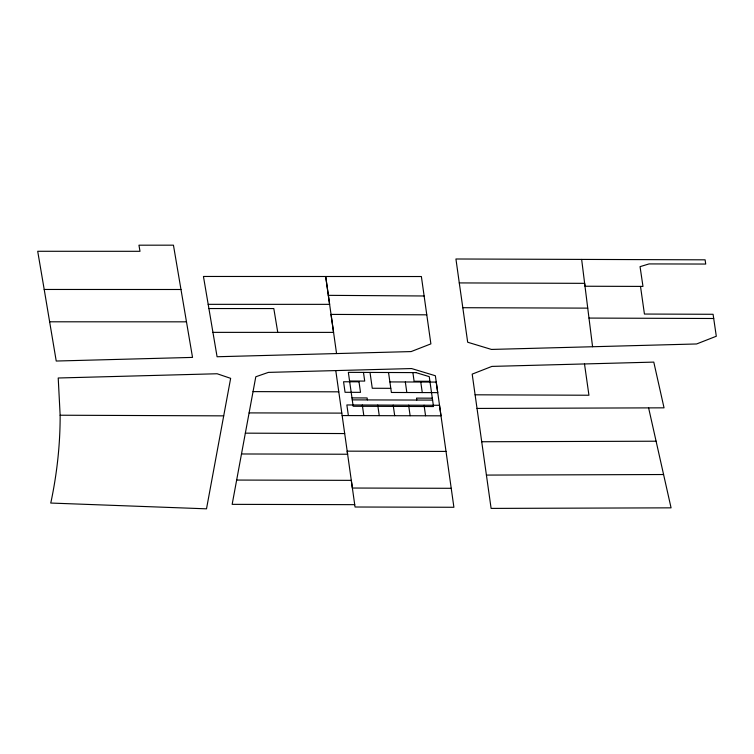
<?xml version="1.0" encoding="UTF-8"?>
<svg xmlns="http://www.w3.org/2000/svg" width="754" height="754" viewBox="0 0 754 754"><rect width="100%" height="100%" fill="white"/><g stroke="black" fill="none" stroke-linecap="round" stroke-linejoin="round"><path stroke-width="1.13" d="M60.141 415.218C60.216 444.21 57.04 473.135 51.102 501.504L50.725 503.05L206.502 508.827L230.649 378.338L217.133 373.758L58.218 377.999L60.141 415.218L223.702 415.859M477.028 408.432L664.038 407.839L653.784 362.108L491.9 366.406L472.192 374.125L491.108 508.403L671.069 507.847L648.61 407.886M481.721 441.75L656.093 441.213M486.415 475.086L663.577 474.53M44.203 289.461L56.23 361.034L192.524 357.405L173.448 245.173L138.953 245.191L139.999 251.308L37.7 251.28L44.203 289.461L180.979 289.498M208.189 304.333L217.077 356.746L411.118 351.581L430.883 343.881L421.382 276.529L203.448 276.464L208.189 304.333L329.621 304.352L325.69 276.501L336.557 353.56M208.896 308.546L273.815 308.565L277.764 332.382M49.698 321.798L186.483 321.835M212.939 332.363L333.579 332.391L331.025 314.399L426.783 314.823M581.645 259.414L585 286.237L642.974 286.416L640.052 266.652L649.071 263.919L705.716 264.051L705.103 259.828L455.934 258.99L459.28 282.92L584.633 283.344L592.578 346.736M459.28 282.92L462.815 307.707L587.743 308.132M588.997 318.075L713.708 318.499L716.3 336.246L696.602 343.965L491.448 349.432L467.678 342.231L462.815 307.707M349.573 381.024L364.71 381.081L363.475 372.419M429.921 381.307L414.106 381.251L412.881 372.599M389.893 381.92L436.208 382.08L437.716 392.627L391.392 392.466L388.536 372.504M390.789 388.329L372.269 388.263L370.016 372.448M253.042 391.618L338.8 391.826M475.105 394.804L588.94 395.237L584.501 363.946M351.977 397.895L367.104 397.952L367.387 399.922M432.315 398.178L416.51 398.121L416.783 400.054M352.259 399.874L432.589 400.091M249.103 412.9L341.807 413.117M342.146 415.567L440.996 415.822L453.899 507.272L355.049 507.008L347.189 451.156L446.01 451.42M241.487 453.974L347.622 454.238L335.784 370.591M236.652 480.062L351.298 480.355L352.372 488.036L451.222 488.3M354.729 504.662L232.157 504.351L255.794 376.774L268.405 372.391L411.571 368.555L435.369 375.746L440.996 415.822L439.497 405.284L346.859 404.955L348.367 415.501M245.352 433.154L344.701 433.559M328.339 295.342L424.125 295.983M713.708 318.499L713.077 314.286L644.434 314.05L640.504 286.407M420.77 382.024L422.268 392.57M424.059 405.228L425.558 415.774M405.332 381.976L406.83 392.514M408.621 405.171L410.119 415.718M393.183 405.115L394.681 415.661M377.745 405.068L379.243 415.605M362.306 405.011L363.805 415.558M415.935 372.608L348.348 372.363L353.164 406.265L433.512 406.547L429.252 376.632L415.935 372.608M358.998 381.807L343.56 381.76L345.059 392.297L360.506 392.353L358.998 381.807"/></g></svg>
